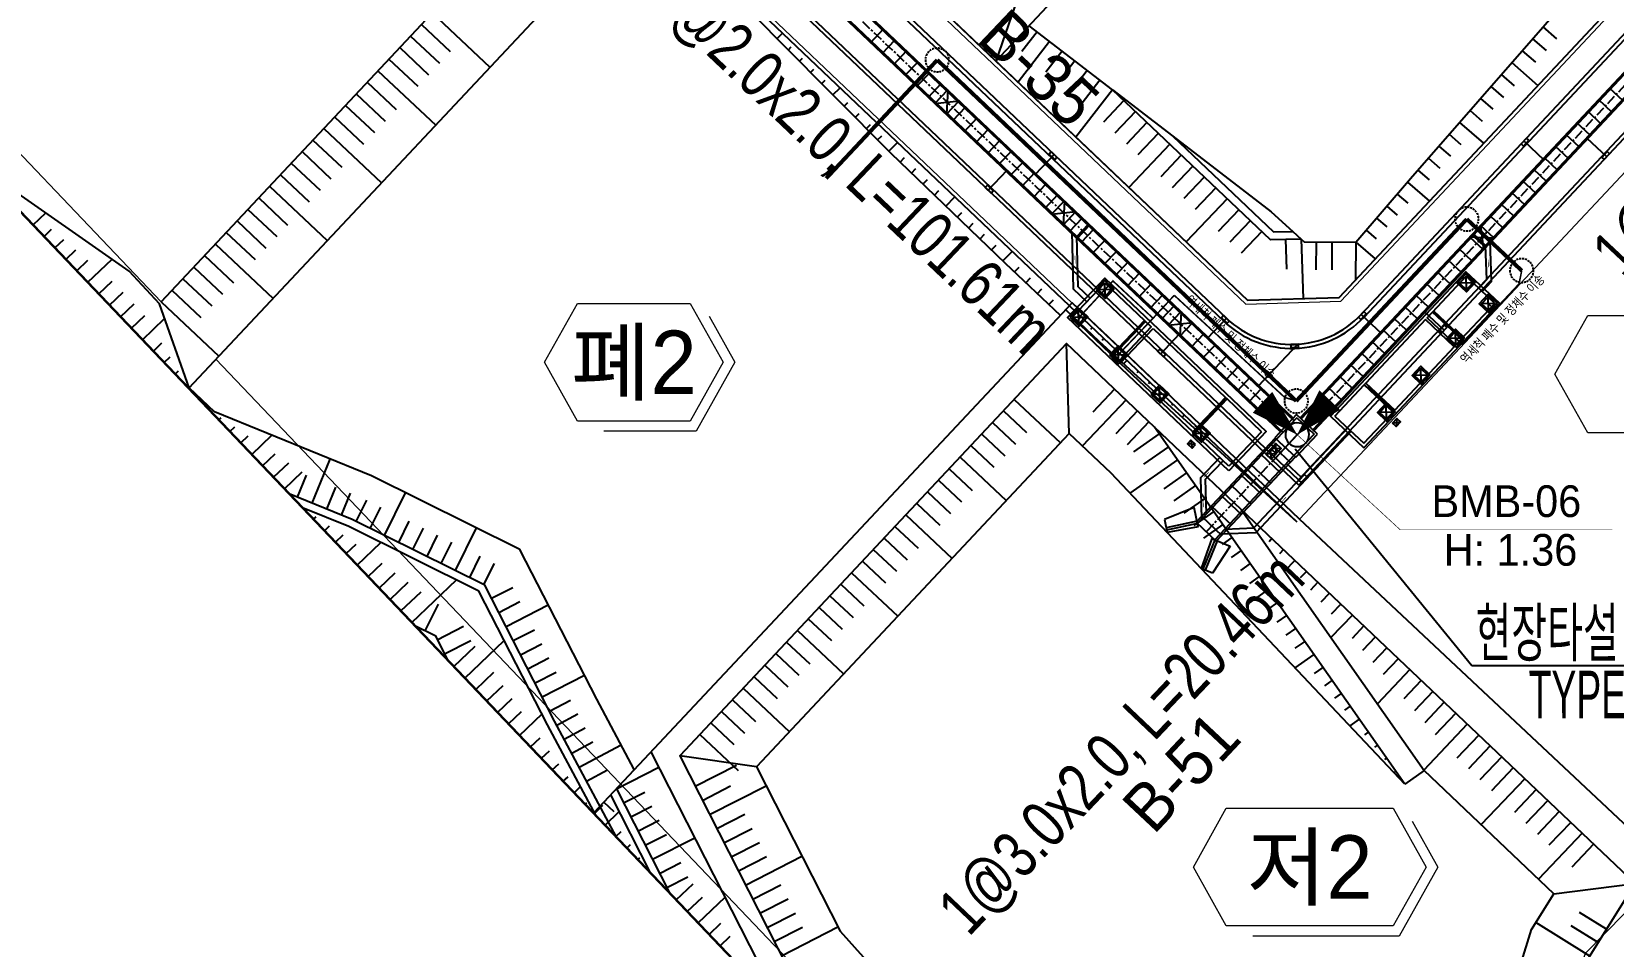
# Model space of a CAD drawing. Extents: x 230860 to 235519, y 342878 to 344985.
# Drawn here: x 232523.1 to 232722.8, y 343042.6 to 343158.1 of the extents above; entities that cross this region are included whole.
import ezdxf
from ezdxf.enums import TextEntityAlignment as Align

# ---------------------------------------------------------------- set-up
doc = ezdxf.new("R2010")
doc.units = 0
for name, pattern in [('CENTER', [2, 1.25, -0.25, 0.25, -0.25]), ('CENTER2', [1.125, 0.75, -0.125, 0.125, -0.125]), ('DASHED2', [0.375, 0.25, -0.125]), ('HIDDEN', [9.525, 6.35, -3.175]), ('PHANTOM2', [1.25, 0.625, -0.125, 0.125, -0.125, 0.125, -0.125])]:
    doc.linetypes.add(name, pattern=pattern)
for name, color, linetype in [('##L형측구', 8, 'Continuous'), ('##보도', 3, 'Continuous'), ('#00_구역계_금회 변경(210413)', 1, 'Continuous'), ('-중심선', 1, 'HIDDEN'), ('0. 우수관경및연장', 7, 'Continuous'), ('00.화살표', 7, 'Continuous'), ('___오수관(D300)', 6, 'Continuous'), ('___오수맨홀', 3, 'Continuous'), ('A_기계(1단계)', 1, 'Continuous'), ('CE-SLOP-FILL', 9, 'Continuous'), ('MN info M1', 2, 'Continuous'), ('PC', 253, 'Continuous'), ('PCBOX', 150, 'Continuous'), ('PCBOX접합부 현장타설', 7, 'Continuous'), ('storm_2호 우수받이', 1, 'Continuous'), ('storm_arrow', 7, 'Continuous'), ('storm_MH', 2, 'Continuous'), ('storm_pipe dia_length', 7, 'Continuous'), ('storm_pipe text', 1, 'Continuous'), ('맨홀(지구)', 2, 'Continuous'), ('맨홀지시선', 7, 'Continuous'), ('비탈면', 7, 'Continuous')]:
    doc.layers.add(name, color=color, linetype=linetype)
doc.layers.add('00_도로_계획선', color=7, linetype='Continuous', lineweight=0)
doc.layers.add('블럭명', color=7, linetype='Continuous', lineweight=0)
doc.styles.get("Standard").update_dxf_attribs({"font": 'Dotum.TTF'})
doc.styles.add('스타일1', font='H2HDRM.TTF')

# ---------------------------------------------------------------- blocks, each defined once
blk = doc.blocks.new('1')
at = {"layer": 'storm_MH', "flags": 128}
blk.add_lwpolyline([(-0.75, 0, 1), (0.75, 0, 1)], format="xyb", close=True, dxfattribs=at)
blk = doc.blocks.new('A$C5C727840')
at = {"layer": '맨홀(지구)', "linetype": 'Continuous'}
blk.add_lwpolyline([(0, 0.9), (0, 0), (0.9, 0), (0.9, 0.9)], close=True, dxfattribs=at)
for points in [[(0.9, 0), (0, 0.9)], [(0, 0), (0.9, 0.9)]]:
    blk.add_lwpolyline(points, dxfattribs=at)

msp = doc.modelspace()

# ---------------------------------------------------------------- hatches: boundary and pattern name
h = msp.add_hatch()
h.set_pattern_fill('ANSI31', color=256, style=0)
h.set_pattern_definition([(135, (-169779.30869, 485060.019), (-0.08838834765, -0.08838834765), [])])
h.paths.add_polyline_path([(232655.03, 343132.23), (232655.175, 343132.092), (232656.552, 343133.543), (232656.407, 343133.68)])
h = msp.add_hatch()
h.set_pattern_fill('ANSI31', color=256, angle=90, style=0)
h.set_pattern_definition([(225, (-169779.30869, 485060.019), (0.08838834765, -0.08838834765), [])])
h.paths.add_polyline_path([(232705.178, 343132.443), (232705.041, 343132.298), (232706.5, 343130.929), (232706.637, 343131.075)])

# ---------------------------------------------------------------- linework, layer by layer
at = {"layer": '##L형측구'}
msp.add_lwpolyline([(232454.108, 343318.9), (232683.01, 343101.521), (232765.343, 343189.233, 0.1907054), (232903.901, 343539.3), (232903.901, 343602.397, -0.4142136), (232916.401, 343614.897), (233054.416, 343614.897, -0.4253475), (233066.907, 343601.924)], format="xyb", dxfattribs=at)
msp.add_lwpolyline([(232883.401, 343614.897), (232701.401, 343614.897, 0.4142136), (232688.901, 343602.397), (232688.901, 343542.7, -0.1897204), (232607.475, 343335.83), (232541.009, 343264.479, 0.4114), (232541.548, 343246.895), (232673.563, 343121.525, 0.4160307), (232691.288, 343122.038), (232759.643, 343194.916, 0.1906051), (232895.901, 343539.366), (232895.901, 343602.397, 0.4142136)], format="xyb", close=True, dxfattribs=at)
at = {"layer": '##보도', "color": 8}
msp.add_lwpolyline([(232883.401, 343614.397), (232701.401, 343614.397, 0.4142136), (232689.401, 343602.397), (232689.401, 343542.7, -0.1897204), (232607.841, 343335.489), (232541.375, 343264.138, 0.4114), (232541.892, 343247.257), (232673.907, 343121.888, 0.4160307), (232690.923, 343122.38), (232759.278, 343195.258, 0.1906051), (232895.401, 343539.366), (232895.401, 343602.397, 0.4142136)], format="xyb", close=True, dxfattribs=at)
for points in [[(232683.032, 343100.811), (232765.843, 343189.101, 0.1906051), (232904.401, 343539.366), (232904.401, 343602.397, -0.4142136), (232916.401, 343614.397), (233054.416, 343614.397)], [(232683.032, 343100.811), (232453.764, 343318.537, 0.4148978), (232432.533, 343317.964), (232390.581, 343273.581)]]:
    msp.add_lwpolyline(points, format="xyb", dxfattribs=at)
at = {"layer": '#00_구역계_금회 변경(210413)', "linetype": 'PHANTOM2', "ltscale": 20, "const_width": 0.3, "flags": 128}
msp.add_lwpolyline([(232023.898, 344289.364), (232030.531, 344289.026), (232043.601, 344288.138), (232080.14, 344285.346), (232097.92, 344284.293), (232117.754, 344282.993), (232125.614, 344282.399), (232137.55, 344281.631), (232157.734, 344280.228), (232177.728, 344278.951), (232198.023, 344277.905), (232218.42, 344278.857), (232233.264, 344282.106), (232245.282, 344286.376), (232249.795, 344288.107), (232254.246, 344289.994), (232258.628, 344292.034), (232262.937, 344294.225), (232267.168, 344296.565), (232271.314, 344299.05), (232275.372, 344301.678), (232279.336, 344304.445), (232283.201, 344307.347), (232286.964, 344310.383), (232290.618, 344313.547), (232294.161, 344316.836), (232297.587, 344320.246), (232313.67, 344336.818), (232316.517, 344339.652), (232319.461, 344342.385), (232322.497, 344345.015), (232325.623, 344347.537), (232328.835, 344349.95), (232332.128, 344352.249), (232335.499, 344354.434), (232338.943, 344356.5), (232342.458, 344358.445), (232346.037, 344360.267), (232349.678, 344361.964), (232353.376, 344363.533), (232357.125, 344364.974), (232360.922, 344366.284), (232364.763, 344367.461), (232368.642, 344368.504), (232372.554, 344369.412), (232376.496, 344370.184), (232380.463, 344370.818), (232384.449, 344371.315), (232452.997, 344378.651), (232454.948, 344378.828), (232456.904, 344378.941), (232458.862, 344378.99), (232460.821, 344378.975), (232462.779, 344378.896), (232464.733, 344378.753), (232466.681, 344378.546), (232468.621, 344378.276), (232470.552, 344377.943), (232479.652, 344375.902), (232481.041, 344375.59), (232483.596, 344374.968), (232486.45, 344374.273), (232495.009, 344372.461), (232499.081, 344371.599), (232538.644, 344362.748), (232557.298, 344357.07), (232563.106, 344355.345), (232564.403, 344354.983), (232565.712, 344354.665), (232567.03, 344354.392), (232568.357, 344354.162), (232569.691, 344353.978), (232571.031, 344353.839), (232572.374, 344353.745), (232573.72, 344353.696), (232575.067, 344353.693), (232576.413, 344353.734), (232577.757, 344353.822), (232579.097, 344353.954), (232580.432, 344354.131), (232598.835, 344356.893), (232598.835, 344356.893), (232615.69, 344360.429), (232622.221, 344361.986), (232625.865, 344362.855), (232625.865, 344362.855), (232628.057, 344363.164), (232630.257, 344363.409), (232632.463, 344363.589), (232634.674, 344363.704), (232636.887, 344363.755), (232727.023, 344364.533), (232729.387, 344364.517), (232731.749, 344364.427), (232751.97, 344362.95), (232759.941, 344362.231), (232763.82, 344361.752), (232765.63, 344361.529), (232770.755, 344360.805), (232775.792, 344360.018), (232783.656, 344358.526), (232791.466, 344356.778), (232799.216, 344354.778), (232806.896, 344352.526), (232814.499, 344350.026), (232822.017, 344347.28), (232829.441, 344344.291), (232836.764, 344341.061), (232843.979, 344337.596), (232889.108, 344314.57), (232889.481, 344309.391), (232881.341, 344266.254), (232877.499, 344246.611), (232874.945, 344232.517), (232874.271, 344218.268), (232875.134, 344209.776), (232882.429, 344185.035), (232895.612, 344149.82), (232922.066, 344102.477), (232926.514, 344094.161), (232980.514, 344014.161), (233008.876, 343976.936), (233012.741, 343966.88), (233016.145, 343887.735), (233019.822, 343868.381), (233044.8, 343774.592), (233048.514, 343693.67), (233049.441, 343688.235), (233067.194, 343632.173), (233067.437, 343629.126), (233063.809, 343533.354), (233064.439, 343522.175), (233066.65, 343513.19), (233069.773, 343505.386), (233076.074, 343497.513), (233086.501, 343489.662), (233097.943, 343482.445), (233107.682, 343477.119), (233111.504, 343458.117), (233108.754, 343456.627), (233108.754, 343456.627), (233101.78, 343447.36), (233096.55, 343445.52), (233091.07, 343439.83), (233084.14, 343428.36), (233080.25, 343421.92), (233079.96, 343405.11), (233076.11, 343391.99), (233061.15, 343374.45), (233058.66, 343365.76), (233054.631, 343358.506), (233052.7, 343355.03), (233049.51, 343341.3), (233049.77, 343339.48), (233030.245, 343335.193), (232974.33, 343277.97), (232971.95, 343277.48), (232966.13, 343276.28), (232965.81, 343276.07), (232937.137, 343257.61), (232818.11, 343134.97), (232811.86, 343128.78), (232723.615, 343039.09), (232720.48, 343029.84), (232714.93, 343028.2), (232708.85, 343027.68), (232702.89, 343025.34), (232684.48, 343022.24), (232675.86, 343014.96), (232656.64, 343016.47), (232650.39, 343016.96), (232638.289, 343018.529), (232634.217, 343019.058), (232632.486, 343019.083), (232506.755, 343150.979), (232371.045, 343280.518), (232230.117, 343412.802), (232224.857, 343417.715), (232195.632, 343445.009), (232179.037, 343460.762), (232168.555, 343473.181), (232153.897, 343495.289), (232142.471, 343517.128), (232140.188, 343522.455), (232136.055, 343538.551), (232135.467, 343554.863), (232135.387, 343561.34), (232135.248, 343572.67), (232136.365, 343598.107), (232151.049, 343812.635), (232150.562, 343932.138), (232150.55, 343933.659), (232150.434, 343938.657), (232150.199, 343943.652), (232149.845, 343948.639), (232149.373, 343953.617), (232148.782, 343958.582), (232148.073, 343963.531), (232147.246, 343968.462), (232146.302, 343973.373), (232145.242, 343978.259), (232144.066, 343983.118), (232142.774, 343987.949), (232141.367, 343992.747), (232139.847, 343997.51), (232138.214, 344002.236), (232136.469, 344006.921), (232134.612, 344011.564), (232132.646, 344016.161), (232130.571, 344020.71), (232128.388, 344025.208), (232126.099, 344029.654), (232123.704, 344034.043), (232121.206, 344038.374), (232118.605, 344042.644), (232115.903, 344046.851), (232091.852, 344083.341), (232067.899, 344083.341), (232034.824, 344133.522), (232018.39, 344158.455), (232018.044, 344158.981), (232015.314, 344163.17), (232012.618, 344167.381), (232009.957, 344171.614), (232007.331, 344175.868), (232004.739, 344180.144), (232002.183, 344184.442), (231999.662, 344188.759), (231997.177, 344193.098), (231994.727, 344197.457), (231992.313, 344201.835), (231989.935, 344206.234), (231988.663, 344208.633), (231980.325, 344221.579), (231979.44, 344223.353), (231977.24, 344227.856), (231975.075, 344232.377), (231972.948, 344236.916), (231970.858, 344241.471), (231968.806, 344246.044), (231966.791, 344250.634), (231964.813, 344255.24), (231962.874, 344259.861), (231960.973, 344264.499), (231959.109, 344269.152), (231957.284, 344273.821), (231955.497, 344278.503), (231955.072, 344279.647), (231953.749, 344283.201), (231952.039, 344287.912), (231951.662, 344288.978), (231952.635, 344288.989), (231960.846, 344288.871), (231961.863, 344288.878), (231968.729, 344288.926), (231974.518, 344289.119), (231985.163, 344289.397), (231990.881, 344289.479), (232002.63, 344289.477), (232002.63, 344289.477), (232010.957, 344289.395), (232021.545, 344289.37)], close=True, dxfattribs=at)
at = {"layer": '-중심선', "color": 1, "linetype": 'CENTER', "ltscale": 500}
for points in [[(232658.6, 343124.676), (232658.556, 343126.372)], [(232705.039, 343126.375), (232703.342, 343126.32)], [(232704.218, 343125.499), (232704.163, 343127.196)], [(232657.73, 343125.502), (232659.427, 343125.546)], [(232707.81, 343123.775), (232706.114, 343123.721)], [(232706.989, 343122.9), (232706.935, 343124.596)], [(232654.425, 343122.021), (232656.121, 343122.065)], [(232655.295, 343121.195), (232655.251, 343122.892)], [(232702.885, 343118.524), (232702.831, 343120.22)], [(232660.298, 343116.444), (232660.254, 343118.14)], [(232703.706, 343119.399), (232702.01, 343119.344)], [(232659.428, 343117.27), (232661.125, 343117.314)]]:
    msp.add_lwpolyline(points, dxfattribs=at)
at = {"layer": '-중심선', "color": 1, "linetype": 'CENTER', "ltscale": 5}
for points in [[(232669.87, 343107.354), (232673.784, 343111.911)], [(232695.155, 343110.281), (232691.302, 343113.483)], [(232694.949, 343110.062), (232691.508, 343113.702)], [(232669.652, 343107.56), (232674.002, 343111.705)]]:
    msp.add_lwpolyline(points, dxfattribs=at)
for points in [[(232655.03, 343132.23), (232655.175, 343132.092), (232656.552, 343133.543), (232656.407, 343133.68)], [(232705.178, 343132.443), (232705.041, 343132.298), (232706.5, 343130.929), (232706.637, 343131.075)]]:
    msp.add_lwpolyline(points, close=True)
at = {"color": 3}
for points in [[(232656.284, 343123.979), (232654.602, 343125.577), (232654.415, 343132.814)], [(232656.697, 343124.414), (232655.195, 343125.841), (232655.03, 343132.23)], [(232706.206, 343125.28), (232707.382, 343126.535), (232707.217, 343131.693)], [(232705.768, 343125.691), (232706.775, 343126.764), (232706.637, 343131.075)], [(232673.742, 343095.291), (232677.388, 343095.431), (232689.213, 343108.039)], [(232673.158, 343094.669), (232677.657, 343094.841), (232689.651, 343107.629)], [(232670.798, 343096.538), (232670.662, 343101.799), (232673.06, 343104.324)], [(232671.382, 343097.161), (232671.269, 343101.566), (232673.495, 343103.911)]]:
    msp.add_lwpolyline(points, dxfattribs=at)
for points in [[(232655.175, 343132.092), (232656.552, 343133.543)], [(232706.637, 343131.075), (232705.178, 343132.443)]]:
    msp.add_lwpolyline(points)
at = {"color": 5, "linetype": 'HIDDEN', "ltscale": 0.2, "const_width": 0.2}
for points in [[(232703.69, 343118.591), (232710.844, 343126.22), (232711.192, 343127.892)], [(232655.361, 343122.046), (232659.578, 343126.605), (232664.647, 343121.891), (232660.267, 343117.292)], [(232664.647, 343121.891), (232667.324, 343124.789)], [(232682.724, 343111.446), (232681.259, 343111.913), (232667.324, 343124.789)], [(232706.962, 343123.748), (232707.795, 343122.968)], [(232702.858, 343119.372), (232703.766, 343118.519)]]:
    msp.add_lwpolyline(points, dxfattribs=at)
at = {"color": 3}
for points in [[(232657.447, 343125.495), (232658.608, 343124.393), (232659.709, 343125.553), (232658.549, 343126.655)], [(232658.556, 343126.372), (232659.427, 343125.546), (232658.6, 343124.676), (232657.73, 343125.502)], [(232705.321, 343126.384), (232704.227, 343125.217), (232703.06, 343126.311), (232704.154, 343127.478)], [(232704.163, 343127.196), (232703.342, 343126.32), (232704.218, 343125.499), (232705.039, 343126.375)], [(232708.093, 343123.784), (232706.998, 343122.617), (232705.831, 343123.712), (232706.926, 343124.879)], [(232706.935, 343124.596), (232706.114, 343123.721), (232706.989, 343122.9), (232707.81, 343123.775)], [(232654.142, 343122.014), (232655.302, 343120.912), (232656.404, 343122.073), (232655.244, 343123.174)], [(232655.251, 343122.892), (232656.121, 343122.065), (232655.295, 343121.195), (232654.425, 343122.021)], [(232703.988, 343119.408), (232702.894, 343118.241), (232701.727, 343119.335), (232702.821, 343120.502)], [(232702.831, 343120.22), (232702.01, 343119.344), (232702.885, 343118.524), (232703.706, 343119.399)], [(232659.145, 343117.263), (232660.305, 343116.161), (232661.407, 343117.321), (232660.247, 343118.423)], [(232660.254, 343118.14), (232661.125, 343117.314), (232660.298, 343116.444), (232659.428, 343117.27)], [(232699.61, 343114.74), (232698.516, 343113.573), (232697.349, 343114.667), (232698.443, 343115.834)], [(232698.452, 343115.552), (232697.631, 343114.676), (232698.507, 343113.855), (232699.328, 343114.731)], [(232664.366, 343112.305), (232665.526, 343111.203), (232666.628, 343112.363), (232665.468, 343113.465)], [(232665.475, 343113.182), (232666.345, 343112.356), (232665.519, 343111.486), (232664.649, 343112.312)], [(232695.232, 343110.072), (232694.138, 343108.905), (232692.971, 343109.999), (232694.065, 343111.166)], [(232694.074, 343110.883), (232693.253, 343110.008), (232694.129, 343109.187), (232694.949, 343110.062)], [(232669.587, 343107.347), (232670.747, 343106.245), (232671.849, 343107.405), (232670.689, 343108.507)], [(232670.696, 343108.224), (232671.566, 343107.398), (232670.74, 343106.528), (232669.87, 343107.354)]]:
    msp.add_lwpolyline(points, close=True, dxfattribs=at)
at = {"color": 1, "linetype": 'CENTER2', "ltscale": 1000}
for points in [[(232699.328, 343114.731), (232697.631, 343114.676)], [(232698.507, 343113.855), (232698.452, 343115.552)], [(232664.649, 343112.312), (232666.345, 343112.356)], [(232665.519, 343111.486), (232665.475, 343113.182)], [(232694.949, 343110.062), (232693.253, 343110.008)], [(232694.129, 343109.187), (232694.074, 343110.883)], [(232670.74, 343106.528), (232670.696, 343108.224)], [(232669.87, 343107.354), (232671.566, 343107.398)]]:
    msp.add_lwpolyline(points, dxfattribs=at)
at = {"color": 4, "linetype": 'HIDDEN', "ltscale": 10}
for points in [[(232673.784, 343111.911), (232669.652, 343107.56)], [(232691.508, 343113.702), (232695.155, 343110.281)]]:
    msp.add_lwpolyline(points, dxfattribs=at)
at = {"elevation": -0.396}
for points in [[(232694.894, 343108.647), (232695.441, 343109.231), (232695.879, 343108.82), (232695.332, 343108.237)], [(232670.007, 343105.944), (232669.427, 343106.495), (232669.014, 343106.06), (232669.594, 343105.509)]]:
    msp.add_lwpolyline(points, close=True, dxfattribs=at)
for points in [[(232694.894, 343108.647), (232695.879, 343108.82)], [(232695.441, 343109.231), (232695.332, 343108.237)], [(232670.007, 343105.944), (232669.014, 343106.06)], [(232669.427, 343106.495), (232669.594, 343105.509)]]:
    msp.add_lwpolyline(points, dxfattribs=at)
at = {"layer": '00.화살표', "color": 5}
for points in [[(232654.793, 343129.78, 0.0691, 0.0691, 0), (232654.808, 343129.195, 0.23, 0, 0), (232654.82, 343128.755, 0, 0, 0)], [(232706.993, 343129.304, 0.0691, 0.0691, 0), (232707.012, 343128.72, 0.23, 0, 0), (232707.026, 343128.28, 0, 0, 0)], [(232671.722, 343102.517, 0.0691, 0.0691, 0), (232671.322, 343102.091, 0.23, 0, 0), (232671.021, 343101.77, 0, 0, 0)], [(232671.009, 343098.995, 0.0691, 0.0691, 0), (232671.027, 343098.411, 0.23, 0, 0), (232671.042, 343097.971, 0, 0, 0)], [(232681.448, 343099.321, 0.0691, 0.0691, 0), (232681.048, 343098.895, 0.23, 0, 0), (232680.747, 343098.573, 0, 0, 0)]]:
    msp.add_lwpolyline(points, format="xyseb", dxfattribs=at)
at = {"layer": '00_도로_계획선', "linetype": 'Continuous'}
msp.add_lwpolyline([(232915.886, 343611.397), (232907.417, 343602.927, 0.0147418), (232907.401, 343602.397), (232907.401, 343539.366, -0.1906051), (232768.031, 343187.049), (232683.155, 343096.557), (232451.764, 343316.299)], format="xyb", dxfattribs=at)
at = {"layer": '00_도로_계획선'}
msp.add_lwpolyline([(232892.401, 343602.912), (232892.401, 343539.366, -0.1906051), (232757.09, 343197.311), (232688.362, 343124.035)], format="xyb", dxfattribs=at)
at = {"layer": '00_도로_계획선', "linetype": 'Continuous'}
for points in [[(232393.935, 343265.581), (232510.293, 343154.514), (232539.42, 343123.958)], [(232394.14, 343258.473), (232506.755, 343150.979), (232632.487, 343019.083), (232634.217, 343019.058), (232638.289, 343018.529), (232650.39, 343016.96), (232656.64, 343016.47), (232675.86, 343014.96), (232684.48, 343022.24), (232702.89, 343025.34), (232708.85, 343027.68), (232714.93, 343028.2), (232720.48, 343029.84), (232723.615, 343039.09), (232811.86, 343128.78), (232818.11, 343134.97), (232937.137, 343257.61)], [(232539.42, 343123.958), (232593.563, 343181.638)], [(232546.331, 343116.709), (232600.814, 343174.752)], [(232546.331, 343116.709), (232634.667, 343024.042), (232638.933, 343023.487), (232650.907, 343021.935), (232657.031, 343021.455), (232674.204, 343020.106), (232682.3, 343026.943), (232701.547, 343030.184), (232707.7, 343032.6), (232713.999, 343033.139), (232716.577, 343033.9), (232719.248, 343041.78), (232800.981, 343124.852)], [(232597.434, 343063.1), (232654.438, 343123.828)], [(232659.002, 343119.494), (232683.153, 343096.559)], [(232683.153, 343096.559), (232729.937, 343052.644)]]:
    msp.add_lwpolyline(points, dxfattribs=at)
at = {"layer": '00_도로_계획선'}
for points in [[(232676.367, 343123.688), (232543.618, 343249.756)], [(232676.367, 343123.688), (232688.362, 343124.035)]]:
    msp.add_lwpolyline(points, dxfattribs=at)
at = {"layer": '___오수관(D300)', "color": 8, "linetype": 'DASHED2', "ltscale": 3, "const_width": 0.5}
for points in [[(232637.405, 343154.484), (232630.903, 343147.557)], [(232682.724, 343111.446), (232637.405, 343154.484)], [(232630.903, 343147.557), (232623.375, 343139.537)], [(232704.257, 343134.404), (232682.724, 343111.446)], [(232711.196, 343127.896), (232704.257, 343134.404)]]:
    msp.add_lwpolyline(points, dxfattribs=at)
at = {"layer": '___오수맨홀', "color": 8, "linetype": 'DASHED2', "flags": 128}
for points in [[(232635.905, 343154.484, 1), (232638.905, 343154.484, 1)], [(232702.757, 343134.404, 1), (232705.757, 343134.404, 1)], [(232709.686, 343127.905, 1), (232712.686, 343127.905, 1)], [(232681.224, 343111.446, 1), (232684.224, 343111.446, 1)]]:
    msp.add_lwpolyline(points, format="xyb", close=True, dxfattribs=at)
at = {"layer": 'A_기계(1단계)', "color": 4, "ltscale": 2}
for p, q in [((232699.033, 343121.725), (232691.508, 343113.702)), ((232702.68, 343118.305), (232699.033, 343121.725)), ((232660.516, 343116.237), (232664.647, 343120.588)), ((232664.647, 343120.588), (232673.784, 343111.911)), ((232702.68, 343118.305), (232695.155, 343110.281)), ((232660.516, 343116.237), (232669.652, 343107.56)), ((232687.608, 343109.544), (232691.302, 343113.483)), ((232678.352, 343107.573), (232674.002, 343111.705)), ((232691.255, 343106.124), (232694.949, 343110.062)), ((232687.608, 343109.544), (232691.255, 343106.124)), ((232687.608, 343109.544), (232691.255, 343106.124)), ((232674.221, 343103.222), (232669.87, 343107.354)), ((232678.352, 343107.573), (232674.221, 343103.222)), ((232678.352, 343107.573), (232674.221, 343103.222))]:
    msp.add_line(p, q, dxfattribs=at)
for points in [[(232691.274, 343105.558), (232708.376, 343123.793), (232704.145, 343127.761), (232687.043, 343109.526)], [(232674.235, 343102.657), (232653.859, 343122.007), (232658.542, 343126.938), (232678.918, 343107.588)], [(232658.556, 343126.372), (232664.43, 343120.794), (232660.298, 343116.444), (232654.425, 343122.021)], [(232704.163, 343127.196), (232699.238, 343121.944), (232702.885, 343118.524), (232707.81, 343123.775)], [(232669.652, 343107.56), (232669.87, 343107.354), (232674.002, 343111.705), (232673.784, 343111.911)], [(232695.155, 343110.281), (232694.949, 343110.062), (232691.302, 343113.483), (232691.508, 343113.702)]]:
    msp.add_lwpolyline(points, close=True, dxfattribs=at)
at = {"layer": 'A_기계(1단계)', "color": 4, "linetype": 'HIDDEN', "ltscale": 3}
for points in [[(232703.569, 343119.253), (232699.922, 343122.673)], [(232700.059, 343122.819), (232703.706, 343119.399)], [(232663.56, 343121.621), (232659.428, 343117.27)], [(232659.573, 343117.132), (232663.705, 343121.483)]]:
    msp.add_lwpolyline(points, dxfattribs=at)
at = {"layer": 'CE-SLOP-FILL', "color": 8}
for p, q in [((232573.64, 343160.414), (232580.931, 343153.57)), ((232572.271, 343158.956), (232575.917, 343155.534)), ((232617.195, 343157.188), (232617.878, 343157.857)), ((232649.997, 343158.044), (232648.081, 343155.552)), ((232713.868, 343158.67), (232715.599, 343157.16)), ((232569.534, 343156.039), (232573.179, 343152.617)), ((232570.903, 343157.497), (232574.548, 343154.076)), ((232618.602, 343155.766), (232618.964, 343156.125)), ((232651.583, 343156.825), (232647.623, 343151.675)), ((232711.238, 343155.656), (232712.915, 343154.193)), ((232712.553, 343157.163), (232714.257, 343155.677)), ((232568.165, 343154.581), (232571.811, 343151.159)), ((232620.01, 343154.346), (232620.393, 343154.725)), ((232653.168, 343155.606), (232651.125, 343152.948)), ((232654.754, 343154.387), (232652.647, 343151.646)), ((232709.923, 343154.149), (232713.222, 343151.271)), ((232565.427, 343151.665), (232569.073, 343148.243)), ((232566.796, 343153.123), (232574.087, 343146.279)), ((232621.418, 343152.925), (232621.823, 343153.326)), ((232622.826, 343151.505), (232623.252, 343151.927)), ((232656.339, 343153.168), (232654.169, 343150.344)), ((232657.925, 343151.949), (232655.69, 343149.042)), ((232708.608, 343152.642), (232710.231, 343151.226)), ((232564.059, 343150.206), (232567.704, 343146.784)), ((232624.234, 343150.085), (232625.129, 343150.972)), ((232659.51, 343150.729), (232654.914, 343144.751)), ((232707.293, 343151.135), (232708.889, 343149.743)), ((232562.69, 343148.748), (232566.335, 343145.326)), ((232625.642, 343148.665), (232626.111, 343149.129)), ((232627.051, 343147.244), (232627.541, 343147.73)), ((232660.961, 343149.352), (232658.378, 343146.633)), ((232662.411, 343147.975), (232659.829, 343145.256)), ((232704.664, 343148.121), (232706.205, 343146.776)), ((232705.979, 343149.628), (232707.547, 343148.26)), ((232559.952, 343145.832), (232567.243, 343138.988)), ((232561.321, 343147.29), (232564.967, 343143.868)), ((232628.459, 343145.824), (232628.97, 343146.331)), ((232663.861, 343146.598), (232661.279, 343143.879)), ((232703.349, 343146.614), (232706.376, 343143.972)), ((232558.583, 343144.373), (232562.229, 343140.951)), ((232629.867, 343144.404), (232630.4, 343144.932)), ((232631.275, 343142.983), (232632.383, 343144.082)), ((232666.762, 343143.843), (232661.597, 343138.405)), ((232665.311, 343145.22), (232662.729, 343142.501)), ((232702.034, 343145.107), (232703.521, 343143.81)), ((232557.215, 343142.915), (232560.86, 343139.493)), ((232632.71, 343141.591), (232633.258, 343142.162)), ((232668.212, 343142.466), (232665.63, 343139.747)), ((232699.404, 343142.093), (232700.837, 343140.843)), ((232700.719, 343143.6), (232702.179, 343142.326)), ((232554.477, 343139.999), (232558.123, 343136.577)), ((232555.846, 343141.457), (232559.491, 343138.035)), ((232634.154, 343140.206), (232634.705, 343140.781)), ((232669.662, 343141.089), (232667.08, 343138.37)), ((232671.112, 343139.712), (232668.53, 343136.992)), ((232698.089, 343140.586), (232699.495, 343139.36)), ((232553.108, 343138.541), (232560.399, 343131.697)), ((232635.597, 343138.822), (232636.151, 343139.4)), ((232637.04, 343137.437), (232637.598, 343138.019)), ((232672.563, 343138.334), (232669.98, 343135.615)), ((232696.777, 343139.076), (232699.544, 343136.688)), ((232551.74, 343137.082), (232555.385, 343133.66)), ((232638.483, 343136.053), (232639.606, 343137.223)), ((232674.013, 343136.957), (232668.848, 343131.519)), ((232694.164, 343136.048), (232695.485, 343134.908)), ((232695.47, 343137.562), (232696.823, 343136.395)), ((232523.258, 343133.667), (232524.864, 343135.198)), ((232549.002, 343134.166), (232552.648, 343130.744)), ((232550.371, 343135.624), (232554.016, 343132.202)), ((232639.927, 343134.668), (232640.492, 343135.257)), ((232641.37, 343133.283), (232641.938, 343133.876)), ((232675.463, 343135.58), (232672.881, 343132.861)), ((232676.913, 343134.203), (232674.331, 343131.483)), ((232692.857, 343134.534), (232694.146, 343133.421)), ((232524.638, 343132.219), (232525.588, 343133.125)), ((232526.018, 343130.772), (232527.115, 343131.818)), ((232547.633, 343132.708), (232551.279, 343129.286)), ((232642.813, 343131.899), (232643.385, 343132.495)), ((232678.364, 343132.825), (232675.781, 343130.106)), ((232681.368, 343131.832), (232681.476, 343128.084)), ((232683.367, 343131.89), (232683.582, 343124.393)), ((232691.55, 343133.02), (232692.808, 343131.934)), ((232527.398, 343129.324), (232528.642, 343130.51)), ((232544.896, 343129.791), (232548.541, 343126.369)), ((232546.264, 343131.249), (232553.556, 343124.405)), ((232644.256, 343130.514), (232644.832, 343131.114)), ((232645.7, 343129.13), (232646.858, 343130.337)), ((232685.236, 343131.539), (232685.213, 343127.989)), ((232687.236, 343131.526), (232687.213, 343128.011)), ((232690.243, 343131.506), (232690.212, 343126.738)), ((232690.243, 343131.506), (232692.697, 343129.388)), ((232528.778, 343127.876), (232530.17, 343129.203)), ((232530.158, 343126.429), (232533.236, 343129.363)), ((232543.527, 343128.333), (232547.172, 343124.911)), ((232647.149, 343127.751), (232647.725, 343128.359)), ((232531.538, 343124.981), (232533.224, 343126.589)), ((232542.158, 343126.875), (232545.804, 343123.453)), ((232648.6, 343126.375), (232649.176, 343126.982)), ((232532.918, 343123.533), (232534.637, 343125.173)), ((232534.298, 343122.086), (232536.004, 343123.712)), ((232539.42, 343123.958), (232546.712, 343117.114)), ((232540.789, 343125.416), (232544.435, 343121.995)), ((232650.051, 343124.998), (232650.626, 343125.605)), ((232651.502, 343123.622), (232652.077, 343124.228)), ((232535.678, 343120.638), (232537.37, 343122.252)), ((232537.058, 343119.19), (232539.859, 343121.861)), ((232655.544, 343122.088), (232655.303, 343121.834)), ((232656.994, 343120.711), (232656.753, 343120.457)), ((232538.438, 343117.743), (232539.516, 343118.771)), ((232658.445, 343119.334), (232658.205, 343119.082)), ((232659.895, 343117.957), (232659.67, 343117.72)), ((232539.818, 343116.295), (232540.573, 343117.015)), ((232661.345, 343116.58), (232660.924, 343116.135)), ((232541.198, 343114.848), (232541.631, 343115.26)), ((232662.796, 343115.202), (232662.599, 343114.995)), ((232664.246, 343113.825), (232664.064, 343113.633)), ((232542.578, 343113.4), (232542.688, 343113.505)), ((232543.958, 343111.952), (232544.077, 343112.066)), ((232659.783, 343112.961), (232657.028, 343110.061)), ((232665.696, 343112.448), (232665.528, 343112.271)), ((232545.337, 343110.505), (232545.429, 343110.592)), ((232645.755, 343110.194), (232648.671, 343107.456)), ((232647.124, 343111.652), (232652.956, 343106.177)), ((232661.233, 343111.584), (232655.724, 343105.783)), ((232662.683, 343110.207), (232659.929, 343107.306)), ((232667.147, 343111.071), (232666.993, 343110.909)), ((232546.717, 343109.057), (232547.007, 343109.333)), ((232548.097, 343107.609), (232548.712, 343108.196)), ((232644.386, 343108.736), (232647.302, 343105.998)), ((232664.134, 343108.83), (232661.379, 343105.929)), ((232668.597, 343109.694), (232668.318, 343109.4)), ((232670.047, 343108.317), (232669.922, 343108.185)), ((232549.477, 343106.162), (232550.418, 343107.058)), ((232550.857, 343104.714), (232553.388, 343107.126)), ((232641.648, 343105.819), (232644.565, 343103.082)), ((232643.017, 343107.277), (232645.934, 343104.54)), ((232665.431, 343107.321), (232662.172, 343105.038)), ((232671.498, 343106.94), (232671.387, 343106.823)), ((232552.237, 343103.266), (232553.828, 343104.783)), ((232558.498, 343098.563), (232560.764, 343104.119)), ((232640.28, 343104.361), (232646.113, 343098.886)), ((232667.726, 343104.045), (232661.716, 343099.834)), ((232666.578, 343105.683), (232663.453, 343103.493)), ((232672.948, 343105.563), (232672.851, 343105.46)), ((232674.398, 343104.185), (232674.316, 343104.098)), ((232553.617, 343101.819), (232555.533, 343103.645)), ((232554.997, 343100.371), (232557.238, 343102.507)), ((232556.646, 343099.318), (232557.779, 343102.096)), ((232638.911, 343102.903), (232641.827, 343100.165)), ((232668.873, 343102.406), (232665.988, 343100.386)), ((232675.849, 343102.808), (232675.712, 343102.664)), ((232560.35, 343097.808), (232561.483, 343100.586)), ((232562.202, 343097.053), (232563.335, 343099.831)), ((232567.622, 343094.485), (232570.284, 343099.862)), ((232636.173, 343099.986), (232639.09, 343097.249)), ((232637.542, 343101.445), (232640.459, 343098.707)), ((232670.021, 343100.768), (232667.256, 343098.832)), ((232677.299, 343101.431), (232677.245, 343101.374)), ((232678.749, 343100.054), (232678.71, 343100.012)), ((232564.037, 343096.26), (232565.368, 343098.948)), ((232565.829, 343095.372), (232567.16, 343098.061)), ((232634.805, 343098.528), (232637.721, 343095.791)), ((232671.168, 343099.13), (232668.524, 343097.278)), ((232680.2, 343098.677), (232680.174, 343098.65)), ((232558.654, 343096.535), (232558.979, 343096.845)), ((232569.414, 343093.598), (232570.745, 343096.287)), ((232633.436, 343097.07), (232639.269, 343091.595)), ((232672.316, 343097.492), (232669.791, 343095.724)), ((232673.463, 343095.854), (232671.006, 343094.133)), ((232676.761, 343096.839), (232676.668, 343096.741)), ((232681.65, 343097.3), (232681.639, 343097.288)), ((232560.034, 343095.087), (232560.685, 343095.707)), ((232561.414, 343093.639), (232562.382, 343094.562)), ((232571.207, 343092.711), (232572.538, 343095.399)), ((232572.999, 343091.823), (232574.33, 343094.512)), ((232576.584, 343090.049), (232579.246, 343095.426)), ((232630.698, 343094.153), (232633.615, 343091.416)), ((232632.067, 343095.612), (232634.983, 343092.874)), ((232674.611, 343094.216), (232673.382, 343093.356)), ((232678.212, 343095.462), (232677.978, 343095.216)), ((232679.662, 343094.085), (232679.289, 343093.692)), ((232562.794, 343092.192), (232564.026, 343093.366)), ((232564.174, 343090.744), (232567.165, 343093.595)), ((232574.792, 343090.936), (232576.123, 343093.625)), ((232578.377, 343089.162), (232579.707, 343091.85)), ((232629.329, 343092.695), (232632.246, 343089.958)), ((232675.758, 343092.578), (232674.53, 343091.718)), ((232681.113, 343092.708), (232680.6, 343092.168)), ((232565.554, 343089.297), (232567.314, 343090.974)), ((232566.934, 343087.849), (232568.958, 343089.778)), ((232580.169, 343088.275), (232581.5, 343090.963)), ((232626.592, 343089.779), (232632.425, 343084.304)), ((232627.961, 343091.237), (232630.877, 343088.499)), ((232676.906, 343090.94), (232675.677, 343090.079)), ((232682.563, 343091.331), (232681.258, 343089.956)), ((232684.013, 343089.954), (232683.221, 343089.119)), ((232568.314, 343086.401), (232570.602, 343088.582)), ((232571.074, 343083.506), (232576.705, 343088.874)), ((232581.137, 343086.55), (232583.805, 343087.921)), ((232625.223, 343088.321), (232628.139, 343085.583)), ((232678.053, 343089.302), (232676.825, 343088.441)), ((232685.464, 343088.577), (232684.532, 343087.595)), ((232569.694, 343084.954), (232572.246, 343087.386)), ((232572.751, 343082.462), (232574.415, 343085.823)), ((232582.051, 343084.771), (232584.719, 343086.143)), ((232623.854, 343086.862), (232626.771, 343084.125)), ((232679.201, 343087.664), (232676.744, 343085.943)), ((232680.348, 343086.026), (232679.12, 343085.165)), ((232686.914, 343087.199), (232685.842, 343086.071)), ((232688.364, 343085.822), (232687.153, 343084.546)), ((232582.965, 343082.993), (232588.302, 343085.735)), ((232621.117, 343083.946), (232624.033, 343081.208)), ((232622.485, 343085.404), (232625.402, 343082.666)), ((232681.496, 343084.388), (232680.267, 343083.527)), ((232689.815, 343084.445), (232687.112, 343081.599)), ((232574.276, 343081.304), (232577.612, 343083.018)), ((232583.879, 343081.214), (232586.548, 343082.585)), ((232619.748, 343082.488), (232625.581, 343077.012)), ((232682.643, 343082.75), (232681.415, 343081.889)), ((232691.265, 343083.068), (232689.774, 343081.498)), ((232575.191, 343079.525), (232578.526, 343081.239)), ((232576.379, 343077.941), (232579.083, 343080.519)), ((232577.759, 343076.493), (232582.741, 343081.242)), ((232584.793, 343079.435), (232587.462, 343080.806)), ((232618.379, 343081.029), (232621.296, 343078.292)), ((232683.791, 343081.112), (232682.562, 343080.251)), ((232692.715, 343081.691), (232691.085, 343079.974)), ((232694.166, 343080.314), (232692.395, 343078.449)), ((232585.708, 343077.656), (232588.376, 343079.027)), ((232615.642, 343078.113), (232618.558, 343075.375)), ((232617.01, 343079.571), (232619.927, 343076.834)), ((232684.938, 343079.474), (232682.534, 343077.79)), ((232686.086, 343077.836), (232685.004, 343077.078)), ((232695.616, 343078.937), (232693.706, 343076.925)), ((232579.139, 343075.046), (232581.416, 343077.216)), ((232586.622, 343075.877), (232589.29, 343077.248)), ((232587.536, 343074.098), (232592.872, 343076.841)), ((232614.273, 343076.655), (232617.189, 343073.917)), ((232687.233, 343076.198), (232686.272, 343075.524)), ((232697.066, 343077.56), (232692.967, 343073.242)), ((232698.517, 343076.182), (232696.327, 343073.877)), ((232580.519, 343073.598), (232582.583, 343075.565)), ((232581.899, 343072.15), (232583.749, 343073.914)), ((232612.904, 343075.196), (232618.737, 343069.721)), ((232688.381, 343074.56), (232687.539, 343073.97)), ((232699.967, 343074.805), (232697.638, 343072.352)), ((232583.279, 343070.703), (232584.916, 343072.263)), ((232584.659, 343069.255), (232587.506, 343071.969)), ((232588.45, 343072.319), (232591.118, 343073.691)), ((232589.372, 343070.544), (232592.02, 343071.955)), ((232610.166, 343072.28), (232613.083, 343069.542)), ((232611.535, 343073.738), (232614.452, 343071.001)), ((232689.528, 343072.922), (232688.807, 343072.416)), ((232701.417, 343073.428), (232698.948, 343070.828)), ((232702.868, 343072.051), (232700.259, 343069.304)), ((232590.312, 343068.779), (232592.96, 343070.189)), ((232608.798, 343070.822), (232611.714, 343068.084)), ((232690.676, 343071.284), (232689.474, 343070.441)), ((232704.318, 343070.674), (232698.821, 343064.885)), ((232586.039, 343067.807), (232587.252, 343068.964)), ((232591.252, 343067.014), (232593.9, 343068.424)), ((232592.192, 343065.249), (232597.488, 343068.069)), ((232607.429, 343069.364), (232612.283, 343064.807)), ((232691.823, 343069.645), (232691.343, 343069.309)), ((232692.971, 343068.007), (232692.61, 343067.755)), ((232705.768, 343069.297), (232703.014, 343066.396)), ((232707.219, 343067.92), (232704.465, 343065.019)), ((232587.419, 343066.36), (232588.43, 343067.323)), ((232694.118, 343066.369), (232693.878, 343066.201)), ((232708.669, 343066.542), (232705.915, 343063.642)), ((232588.799, 343064.912), (232589.608, 343065.683)), ((232590.179, 343063.464), (232590.786, 343064.043)), ((232593.132, 343063.483), (232595.78, 343064.893)), ((232596.897, 343062.527), (232602.243, 343065.251)), ((232606.841, 343062.836), (232612.048, 343065.488)), ((232695.266, 343064.731), (232695.146, 343064.647)), ((232711.57, 343063.788), (232706.061, 343057.987)), ((232710.119, 343065.165), (232707.365, 343062.265)), ((232591.559, 343062.017), (232592.369, 343062.789)), ((232597.805, 343060.745), (232600.478, 343062.107)), ((232607.749, 343061.054), (232611.313, 343062.87)), ((232608.657, 343059.272), (232615.785, 343062.904)), ((232713.02, 343062.411), (232710.266, 343059.51)), ((232592.939, 343060.569), (232593.142, 343060.763)), ((232594.078, 343059.375), (232595.19, 343060.434)), ((232595.306, 343060.832), (232596.583, 343059.633)), ((232598.713, 343058.963), (232601.386, 343060.325)), ((232714.471, 343061.034), (232711.716, 343058.133)), ((232594.319, 343059.122), (232594.32, 343059.122)), ((232595.458, 343057.927), (232597.249, 343059.634)), ((232599.621, 343057.181), (232602.294, 343058.543)), ((232609.565, 343057.49), (232613.129, 343059.306)), ((232715.921, 343059.657), (232713.167, 343056.756)), ((232717.371, 343058.28), (232714.617, 343055.379)), ((232596.838, 343056.479), (232597.517, 343057.127)), ((232600.529, 343055.399), (232603.202, 343056.761)), ((232601.437, 343053.617), (232606.783, 343056.342)), ((232610.473, 343055.708), (232614.037, 343057.524)), ((232718.822, 343056.903), (232713.313, 343051.101)), ((232598.218, 343055.032), (232598.681, 343055.473)), ((232599.598, 343053.584), (232599.845, 343053.819)), ((232611.381, 343053.926), (232614.945, 343055.742)), ((232612.29, 343052.144), (232615.853, 343053.96)), ((232613.198, 343050.362), (232620.325, 343053.994)), ((232720.272, 343055.525), (232717.518, 343052.625)), ((232600.978, 343052.136), (232601.009, 343052.166)), ((232602.346, 343051.835), (232605.018, 343053.197)), ((232603.254, 343050.053), (232605.927, 343051.416)), ((232604.46, 343048.483), (232606.59, 343050.513)), ((232614.106, 343048.58), (232617.67, 343050.396)), ((232605.84, 343047.035), (232607.753, 343048.859)), ((232607.22, 343045.588), (232610.614, 343048.823)), ((232615.014, 343046.798), (232618.578, 343048.614)), ((232615.922, 343045.016), (232619.486, 343046.832)), ((232721.898, 343044.796), (232718.503, 343046.911)), ((232608.6, 343044.14), (232610.081, 343045.552)), ((232609.98, 343042.692), (232611.245, 343043.898)), ((232616.83, 343043.234), (232620.394, 343045.05)), ((232617.738, 343041.452), (232624.866, 343045.084)), ((232719.784, 343041.401), (232712.993, 343045.63)), ((232720.841, 343043.098), (232717.446, 343045.213))]:
    msp.add_line(p, q, dxfattribs=at)
msp.add_lwpolyline([(232644.814, 343154.343), (232718.679, 343233.034, 0.1907054), (232839.901, 343539.3), (232839.901, 343610.897)], format="xyb", dxfattribs=at)
at = {"layer": 'CE-SLOP-FILL', "color": 8, "linetype": 'Continuous'}
for points in [[(232688.135, 343124.523), (232756.726, 343197.653, 0.1906051), (232891.901, 343539.366), (232891.901, 343602.705), (232883.709, 343610.897), (232701.093, 343610.897), (232692.901, 343602.705)], [(232688.135, 343124.523), (232756.726, 343197.653, 0.1906051), (232891.901, 343539.366), (232891.901, 343602.705), (232883.709, 343610.897), (232744.901, 343610.897)], [(232692.901, 343602.705), (232692.901, 343542.7, -0.1897204), (232610.402, 343333.104), (232543.756, 343261.56), (232544.111, 343249.976), (232676.564, 343124.191)]]:
    msp.add_lwpolyline(points, format="xyb", dxfattribs=at)
for points in [[(232654.096, 343123.463), (232451.57, 343315.794), (232451.545, 343315.793)], [(232652.953, 343122.245), (232646.025, 343128.818), (232631.592, 343142.664), (232617.501, 343156.876), (232603.489, 343171.171), (232600.426, 343174.339), (232591.625, 343179.574), (232587.657, 343183.528), (232572.893, 343197.022), (232558.562, 343210.977), (232544.868, 343225.612), (232532.532, 343238.2), (232529.87, 343238.857), (232525.963, 343239.969), (232513.978, 343251.149), (232500.465, 343265.976), (232486.453, 343280.271), (232472.266, 343294.38), (232458.428, 343308.861), (232451.545, 343315.793)], [(232639.376, 343159.507), (232676.564, 343124.191)], [(232683.367, 343131.89), (232679.467, 343131.777), (232659.51, 343150.729)], [(232667.139, 343144.864), (232679.854, 343132.789), (232682.289, 343132.859)], [(232676.564, 343124.191), (232688.135, 343124.523)]]:
    msp.add_lwpolyline(points, dxfattribs=at)
at = {"layer": 'CE-SLOP-FILL', "color": 8}
for points in [[(232599.157, 343064.934), (232594.416, 343073.837), (232584.712, 343092.721), (232565.983, 343101.991), (232546.145, 343110.08), (232542.97, 343113.129), (232539.196, 343123.72), (232535.399, 343127.855), (232518.817, 343139.412), (232513.44, 343162.907), (232499.113, 343176.867), (232480.597, 343182.871), (232480.115, 343182.823)], [(232539.42, 343123.958), (232591.625, 343179.574)], [(232596.892, 343056.422), (232589.1, 343071.055), (232580.279, 343088.22), (232563.516, 343096.517), (232555.59, 343099.749), (232511.045, 343146.479), (232507.986, 343159.844), (232495.93, 343171.592), (232479.62, 343176.88)], [(232542.904, 343113.058), (232600.426, 343174.339)], [(232653.617, 343122.953), (232657.801, 343118.98), (232682.81, 343096.198)], [(232654.094, 343123.465), (232682.81, 343096.198)], [(232675.789, 343097.762), (232664.85, 343108.15), (232653.739, 343118.7), (232604.892, 343066.661), (232618.486, 343039.983), (232631.583, 343025.406), (232634.179, 343022.612), (232651.159, 343021.414), (232674.859, 343018.539), (232683.153, 343025.01), (232701.674, 343029.367), (232707.98, 343031.801), (232713.886, 343032.581), (232717.296, 343033.548), (232719.764, 343041.37), (232725.493, 343050.568), (232675.789, 343097.762)], [(232654.065, 343107.358), (232653.739, 343118.7)], [(232696.414, 343063.093), (232664.85, 343108.15)], [(232594.325, 343059.115), (232588.214, 343070.592), (232579.54, 343087.47), (232563.105, 343095.605), (232557.274, 343097.982)], [(232557.274, 343097.982), (232571.46, 343083.101), (232573.998, 343081.845), (232575.566, 343078.794), (232594.325, 343059.115)], [(232675.789, 343097.762), (232698.871, 343064.815)], [(232601.262, 343067.177), (232615.992, 343038.27), (232629.368, 343023.382), (232630.658, 343021)], [(232614.572, 343065.285), (232604.892, 343066.661)], [(232596.897, 343062.527), (232603.587, 343049.399), (232630.66, 343020.998)], [(232596.17, 343061.752), (232601.176, 343051.928)], [(232715.253, 343049.259), (232725.493, 343050.568)]]:
    msp.add_lwpolyline(points, dxfattribs=at)
for points in [[(232683.153, 343096.559), (232659.002, 343119.494), (232654.438, 343123.828), (232594.007, 343059.449), (232632.487, 343019.083), (232634.217, 343019.058), (232638.289, 343018.529), (232650.39, 343016.96), (232656.64, 343016.47), (232675.86, 343014.96), (232684.48, 343022.24), (232702.89, 343025.34), (232708.85, 343027.68), (232714.93, 343028.2), (232720.48, 343029.84), (232723.615, 343039.09), (232733.583, 343049.221)], [(232696.414, 343063.093), (232659.341, 343102.349), (232654.065, 343107.358), (232614.572, 343065.285), (232625.138, 343044.549), (232637.489, 343030.803), (232637.891, 343030.37), (232651.923, 343029.38), (232672.543, 343026.879), (232679.615, 343032.396), (232699.306, 343037.029), (232705.988, 343039.607), (232711.03, 343040.273), (232712.439, 343044.741), (232715.253, 343049.259), (232698.871, 343064.815)]]:
    msp.add_lwpolyline(points, close=True, dxfattribs=at)
at = {"layer": 'PC', "color": 1}
for p, q in [((232669.847, 343098.009), (232666.075, 343096.514)), ((232670.358, 343095.572), (232669.847, 343098.009)), ((232666.075, 343096.514), (232666.424, 343094.849)), ((232670.211, 343096.272), (232666.298, 343095.451)), ((232670.273, 343095.978), (232666.359, 343095.158)), ((232670.358, 343095.572), (232666.424, 343094.849)), ((232672.077, 343094.083), (232670.711, 343090.323)), ((232672.461, 343093.926), (232670.95, 343090.226)), ((232672.739, 343093.813), (232671.228, 343090.112)), ((232672.077, 343094.083), (232674.382, 343093.142)), ((232674.382, 343093.142), (232672.145, 343089.738)), ((232672.145, 343089.738), (232670.711, 343090.323))]:
    msp.add_line(p, q, dxfattribs=at)
at = {"layer": 'PCBOX', "linetype": 'CENTER'}
for p, q in [((232442.313, 343335.617), (232682.847, 343107.192)), ((232762.561, 343192.18), (232671.367, 343094.952))]:
    msp.add_line(p, q, dxfattribs=at)
at = {"layer": 'PCBOX'}
for p, q in [((232529.064, 343254.612), (232682.443, 343108.954)), ((232529.188, 343254.743), (232682.349, 343109.292)), ((232527.563, 343253.031), (232680.735, 343107.571)), ((232527.687, 343253.162), (232681.075, 343107.495)), ((232761.69, 343192.977), (232683.219, 343109.313)), ((232761.823, 343192.856), (232683.35, 343109.19)), ((232763.298, 343191.504), (232684.809, 343107.822)), ((232763.431, 343191.383), (232684.94, 343107.699)), ((232629.007, 343156.694), (232630.632, 343158.405)), ((232630.462, 343155.313), (232632.087, 343157.024)), ((232631.916, 343153.931), (232633.541, 343155.643)), ((232633.371, 343152.55), (232634.996, 343154.261)), ((232634.826, 343151.169), (232636.451, 343152.88)), ((232636.28, 343149.787), (232637.905, 343151.499)), ((232637.102, 343149.007), (232638.727, 343150.718)), ((232638.727, 343150.718), (232638.556, 343147.626)), ((232723.986, 343149.329), (232722.265, 343150.943)), ((232637.102, 343149.007), (232640.181, 343149.337)), ((232638.556, 343147.626), (232640.181, 343149.337)), ((232639.378, 343146.845), (232641.003, 343148.557)), ((232721.242, 343146.402), (232719.52, 343148.017)), ((232722.614, 343147.865), (232720.893, 343149.48)), ((232640.832, 343145.464), (232642.458, 343147.175)), ((232642.287, 343144.083), (232643.912, 343145.794)), ((232719.869, 343144.939), (232718.148, 343146.554)), ((232643.742, 343142.701), (232645.367, 343144.413)), ((232718.497, 343143.476), (232716.776, 343145.091)), ((232645.196, 343141.32), (232646.821, 343143.031)), ((232715.752, 343140.55), (232714.031, 343142.164)), ((232717.125, 343142.013), (232715.403, 343143.627)), ((232646.651, 343139.939), (232648.276, 343141.65)), ((232648.105, 343138.557), (232649.731, 343140.269)), ((232714.38, 343139.087), (232712.659, 343140.701)), ((232649.56, 343137.176), (232651.185, 343138.887)), ((232711.635, 343136.16), (232709.914, 343137.775)), ((232713.008, 343137.623), (232711.286, 343139.238)), ((232651.015, 343135.795), (232652.64, 343137.506)), ((232651.836, 343135.014), (232653.461, 343136.726)), ((232653.461, 343136.726), (232653.291, 343133.633)), ((232710.263, 343134.697), (232708.542, 343136.312)), ((232651.836, 343135.014), (232654.916, 343135.344)), ((232653.291, 343133.633), (232654.916, 343135.344)), ((232654.112, 343132.853), (232655.737, 343134.564)), ((232708.891, 343133.234), (232707.169, 343134.849)), ((232655.567, 343131.471), (232657.192, 343133.183)), ((232657.022, 343130.09), (232658.647, 343131.801)), ((232704.634, 343132.145), (232706.006, 343133.609)), ((232706.355, 343130.531), (232704.634, 343132.145)), ((232707.728, 343131.994), (232704.634, 343132.145)), ((232707.728, 343131.994), (232706.006, 343133.609)), ((232706.006, 343133.609), (232706.355, 343130.531)), ((232706.355, 343130.531), (232707.728, 343131.994)), ((232658.476, 343128.709), (232660.101, 343130.42)), ((232704.983, 343129.068), (232703.262, 343130.682)), ((232659.931, 343127.327), (232661.556, 343129.039)), ((232702.239, 343126.142), (232700.517, 343127.756)), ((232703.611, 343127.605), (232701.89, 343129.219)), ((232661.385, 343125.946), (232663.01, 343127.657)), ((232662.84, 343124.565), (232664.465, 343126.276)), ((232700.866, 343124.678), (232699.145, 343126.293)), ((232664.294, 343123.183), (232665.92, 343124.894)), ((232699.494, 343123.215), (232697.773, 343124.83)), ((232665.749, 343121.802), (232667.374, 343123.513)), ((232666.571, 343121.022), (232668.196, 343122.733)), ((232668.196, 343122.733), (232668.025, 343119.64)), ((232696.749, 343120.289), (232695.028, 343121.904)), ((232698.122, 343121.752), (232696.4, 343123.367)), ((232666.571, 343121.022), (232669.65, 343121.351)), ((232668.025, 343119.64), (232669.65, 343121.351)), ((232669.48, 343118.259), (232671.105, 343119.97)), ((232695.377, 343118.826), (232693.656, 343120.44)), ((232670.934, 343116.877), (232672.56, 343118.589)), ((232694.005, 343117.363), (232692.283, 343118.977)), ((232672.389, 343115.496), (232674.014, 343117.207)), ((232673.844, 343114.115), (232675.469, 343115.826)), ((232691.26, 343114.437), (232689.539, 343116.051)), ((232692.632, 343115.9), (232690.911, 343117.514)), ((232675.298, 343112.733), (232676.923, 343114.445)), ((232689.888, 343112.973), (232688.166, 343114.588)), ((232676.753, 343111.352), (232678.378, 343113.063)), ((232688.515, 343111.51), (232686.794, 343113.125)), ((232678.207, 343109.971), (232679.833, 343111.682)), ((232679.662, 343108.589), (232681.287, 343110.301)), ((232682.767, 343109.737), (232680.03, 343106.82)), ((232685.393, 343107.275), (232682.767, 343109.737)), ((232685.771, 343108.584), (232684.049, 343110.199)), ((232687.143, 343110.047), (232685.422, 343111.662)), ((232682.78, 343109.313), (232680.249, 343106.615)), ((232682.78, 343109.313), (232684.969, 343107.261)), ((232680.074, 343106.779), (232670.098, 343096.142)), ((232680.249, 343106.615), (232670.273, 343095.978)), ((232679.435, 343106.097), (232681.973, 343103.716)), ((232680.03, 343106.82), (232682.656, 343104.357)), ((232684.969, 343107.261), (232682.437, 343104.562)), ((232682.656, 343104.357), (232685.393, 343107.275)), ((232682.437, 343104.562), (232672.461, 343093.926)), ((232682.612, 343104.398), (232672.636, 343093.762)), ((232678.199, 343104.78), (232680.737, 343102.399)), ((232675.728, 343102.145), (232678.266, 343099.764)), ((232676.964, 343103.462), (232679.502, 343101.082)), ((232674.493, 343100.828), (232677.031, 343098.447)), ((232672.022, 343098.193), (232674.56, 343095.813)), ((232673.257, 343099.511), (232675.795, 343097.13)), ((232670.098, 343096.142), (232672.636, 343093.762)), ((232670.786, 343096.876), (232673.324, 343094.496))]:
    msp.add_line(p, q, dxfattribs=at)
msp.add_lwpolyline([(232678.903, 343104.741), (232679.559, 343104.125), (232680.175, 343104.782), (232679.519, 343105.397)], close=True, dxfattribs=at)
for points in [[(232680.175, 343104.782), (232678.903, 343104.741)], [(232679.559, 343104.125), (232679.519, 343105.397)]]:
    msp.add_lwpolyline(points, dxfattribs=at)
at = {"layer": 'PCBOX접합부 현장타설'}
for p, q in [((232682.596, 343105.399), (232704.886, 343078.071)), ((232704.886, 343078.071), (232739.61, 343078.071))]:
    msp.add_line(p, q, dxfattribs=at)
at = {"layer": 'storm_2호 우수받이'}
for p, q in [((232711.446, 343144.261), (232713.999, 343141.867)), ((232719.377, 343144.677), (232721.929, 343142.282)), ((232652.153, 343142.546), (232649.743, 343140.008)), ((232643.836, 343138.038), (232646.244, 343140.574)), ((232673.907, 343121.888), (232671.497, 343119.35)), ((232690.923, 343122.38), (232693.476, 343119.986)), ((232698.853, 343122.795), (232701.406, 343120.401)), ((232665.587, 343117.377), (232667.997, 343119.915)), ((232682.909, 343118.602), (232677.871, 343113.297)), ((232682.532, 343118.59), (232682.532, 343118.599)), ((232682.847, 343107.192), (232679.773, 343103.906)), ((232682.847, 343107.192), (232680.046, 343104.198)), ((232683.408, 343101.797), (232681.512, 343103.576))]:
    msp.add_line(p, q, dxfattribs=at)
for points in [[(232712.08, 343144.352), (232711.788, 343144.626), (232711.104, 343143.897), (232711.396, 343143.623)], [(232651.791, 343142.891), (232651.515, 343142.601), (232652.24, 343141.912), (232652.516, 343142.202)], [(232722.272, 343142.647), (232721.98, 343142.921), (232721.296, 343142.191), (232721.587, 343141.918)], [(232643.746, 343138.67), (232643.471, 343138.38), (232644.196, 343137.691), (232644.471, 343137.981)], [(232673.547, 343122.235), (232673.269, 343121.946), (232673.99, 343121.253), (232674.267, 343121.541)], [(232691.557, 343122.471), (232691.265, 343122.745), (232690.581, 343122.015), (232690.873, 343121.742)], [(232701.729, 343120.745), (232701.437, 343121.019), (232700.753, 343120.289), (232701.045, 343120.016)], [(232665.5, 343118.011), (232665.225, 343117.721), (232665.95, 343117.033), (232666.225, 343117.323)], [(232665.5, 343118.011), (232665.225, 343117.721), (232665.95, 343117.033), (232666.225, 343117.323)], [(232683.026, 343118.203), (232683.022, 343118.603), (232682.022, 343118.594), (232682.026, 343118.194)], [(232684.042, 343101.888), (232683.751, 343102.162), (232683.066, 343101.433), (232683.358, 343101.159)]]:
    msp.add_lwpolyline(points, close=True, dxfattribs=at)
at = {"layer": 'storm_arrow'}
for points in [[(232682.847, 343107.192, 0, 3.6, 0), (232678.463, 343111.289, 0, 2.977, 0)], [(232682.847, 343107.192, 0, 3.6, 0), (232686.952, 343111.568, 0, 2.977, 0)]]:
    msp.add_lwpolyline(points, format="xyseb", dxfattribs=at)
at = {"layer": '맨홀지시선', "color": 30, "const_width": 0.08}
msp.add_lwpolyline([(232682.847, 343107.192), (232695.857, 343095.193), (232722.623, 343095.193)], dxfattribs=at)
at = {"layer": '블럭명'}
for points in [[(232606.225, 343108.916), (232591.983, 343108.916), (232587.838, 343116.332), (232591.983, 343123.748), (232606.225, 343123.748), (232610.369, 343116.332), (232606.225, 343108.916)], [(232608.596, 343122.139), (232611.842, 343116.332), (232606.979, 343107.63), (232595.321, 343107.63)], [(232765.812, 343107.428), (232719.521, 343107.428), (232715.376, 343114.844), (232719.521, 343122.26), (232765.812, 343122.26), (232769.957, 343114.844), (232765.812, 343107.428)], [(232694.969, 343045.223), (232673.894, 343045.223), (232669.749, 343052.639), (232673.894, 343060.055), (232694.969, 343060.055), (232699.113, 343052.639), (232694.969, 343045.223)], [(232697.341, 343058.446), (232700.586, 343052.639), (232695.723, 343043.937), (232677.232, 343043.937)]]:
    msp.add_lwpolyline(points, dxfattribs=at)
at = {"layer": '비탈면', "color": 8}
msp.add_lwpolyline([(232690.243, 343131.506), (232697.168, 343139.529), (232722.641, 343168.725), (232748.801, 343200.167), (232751.255, 343202.784, 0.1906051), (232884.401, 343539.366), (232884.401, 343574.781), (232884.715, 343578.897), (232885.231, 343598.897), (232885.319, 343602.912)], format="xyb", dxfattribs=at)
for points in [[(232650.787, 343171.665), (232644.814, 343154.343)], [(232659.51, 343150.729), (232649.005, 343158.807)], [(232659.51, 343150.729), (232667.139, 343144.864)], [(232667.139, 343144.864), (232679.556, 343135.317), (232682.289, 343132.859)], [(232682.289, 343132.859), (232683.367, 343131.89)], [(232683.367, 343131.89), (232683.746, 343131.549), (232690.243, 343131.506)]]:
    msp.add_lwpolyline(points, dxfattribs=at)

# ---------------------------------------------------------------- block references
at = {"layer": 'PCBOX', "rotation": 46.83430035945391}
msp.add_blockref('A$C5C727840', (232680.199, 343104.807), dxfattribs=at)
at = {"layer": 'storm_MH', "xscale": 2, "yscale": 2, "zscale": 2, "rotation": 136.8343003593924}
msp.add_blockref('1', (232682.847, 343107.192), dxfattribs=at)

# ---------------------------------------------------------------- texts
at = {"layer": '0. 우수관경및연장', "color": 0, "width": 0.8}
for rotation, p in [(46.91316, (232709.18, 343121.395)), (317.73064, (232674.023, 343119.106))]:
    msp.add_text('역세척 폐수 및 정체수 이송', height=1.2, rotation=rotation, dxfattribs=at).set_placement(p, align=Align.CENTER)
at = {"layer": 'MN info M1', "color": 30, "style": '스타일1'}
for s, p in [('BMB-06', (232709.253, 343095.61)), ('H: 1.36', (232709.774, 343089.465))]:
    msp.add_text(s, height=4, dxfattribs=at).set_placement(p, align=Align.BOTTOM_CENTER)
at = {"layer": 'PCBOX접합부 현장타설', "ltscale": 22, "width": 0.6}
for s, p in [('현장타설 접합부', (232721.832, 343079.242)), ('TYPE-6', (232720.315, 343071.418))]:
    msp.add_text(s, height=6, rotation=0.03924, dxfattribs=at).set_placement(p, align=Align.CENTER)
at = {"layer": 'storm_pipe dia_length', "width": 0.8}
for s, rotation, p in [('1@2.0x2.0, L=150.00m', 46.81212, (232746.42, 343150.665)), ('1@2.0x2.0, L=101.61m', 316.47906, (232624.679, 343139.566)), ('1@3.0x2.0, L=20.46m', 46.47906, (232662.752, 343066.248))]:
    msp.add_text(s, height=6, rotation=rotation, dxfattribs=at).set_placement(p, align=Align.CENTER)
at = {"layer": 'storm_pipe text', "color": 2}
for s, rotation, p in [('B-35', 316.47906, (232648.202, 343151.283)), ('B-51', 46.8343, (232670.373, 343062.631))]:
    msp.add_text(s, height=6, rotation=rotation, dxfattribs=at).set_placement(p, align=Align.CENTER)
at = {"layer": '블럭명'}
for s, p in [('폐2', (232599.104, 343116.332)), ('저2', (232684.431, 343052.639))]:
    msp.add_text(s, height=8, dxfattribs=at).set_placement(p, align=Align.MIDDLE_CENTER)

doc.saveas('drawing.dxf')
